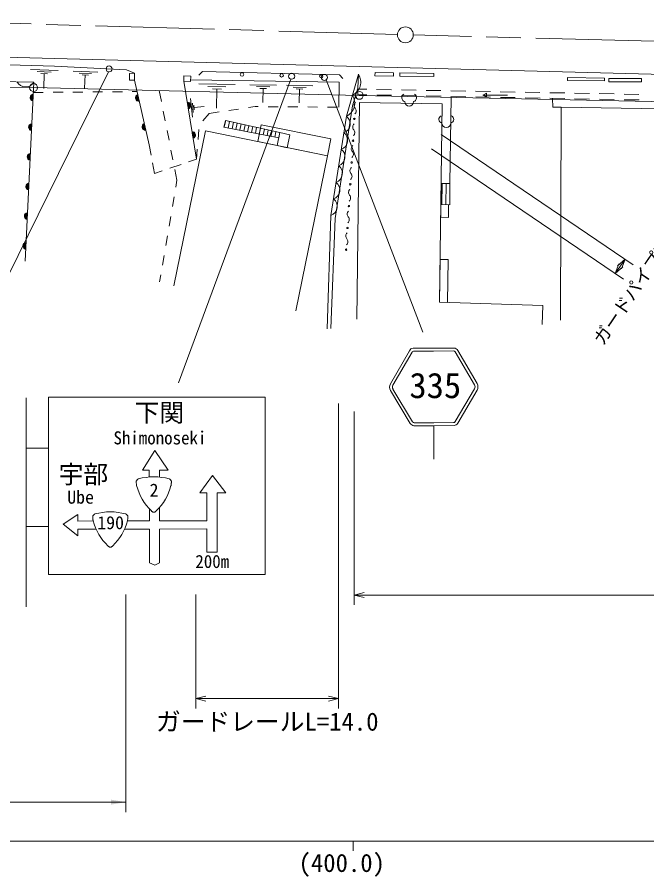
# Model space of a CAD drawing. Units: millimetres, scale not verified. Extents: x 40000 to 680000, y 20000 to 380000.
# Drawn here: x 434065 to 497657, y 201387 to 288184 of the extents above; entities that cross this region are included whole.
import ezdxf
from ezdxf.enums import TextEntityAlignment as Align

# ---------------------------------------------------------------- set-up
doc = ezdxf.new("R2010")
doc.units = ezdxf.units.MM
doc.header["$LTSCALE"] = 1000
doc.linetypes.add('CHAIN', pattern=[18.5, 12, -1.5, 3.5, -1.5])
for name, color, linetype, lineweight in [('M-BGD', 7, 'Continuous', 13), ('M-BMK', 2, 'CHAIN', 13), ('M-BMK-OTRS', 5, 'Continuous', 13), ('M-BMK-ROW', 30, 'Continuous', 13), ('M-BMK-SRVR', 3, 'Continuous', 13), ('M-STR-HTXT', 7, 'Continuous', 13), ('M-STR-STRC', 7, 'Continuous', 13), ('M-STR-STRD', 7, 'Continuous', 13), ('M-TTL-BAND', 7, 'Continuous', 13)]:
    doc.layers.add(name, color=color, linetype=linetype, lineweight=lineweight)
doc.styles.add('ＭＳ ゴシック', font='')
doc.styles.get('ＭＳ ゴシック').set_extended_font_data('MS Gothic')

# ---------------------------------------------------------------- blocks, each defined once
blk = doc.blocks.new('filled_arrow')
at = {"color": 0, "linetype": 'Continuous', "lineweight": -2}
blk.add_solid([(7.5, 1.25), (0, 0), (7.5, -1.25)], dxfattribs=at)

msp = doc.modelspace()

# ---------------------------------------------------------------- linework, layer by layer
at = {"layer": 'M-BGD'}
for p, q in [((435401, 282898), (438197, 282815)), ((436095, 282691), (437493, 282649)), ((436439, 282494), (437138, 282473)), ((436788, 282484), (436744, 280993)), ((439719, 282736), (442195, 282619)), ((440330, 282542), (441568, 282483)), ((440632, 282362), (441251, 282333)), ((440941, 282348), (440879, 281027)), ((452397, 282326), (452780, 282692)), ((452780, 282692), (466603, 282380)), ((466603, 282380), (466969, 281996)), ((423998, 281902), (435743, 281618)), ((435743, 281618), (434873, 263551)), ((445912, 281826), (447387, 275302)), ((452172, 273848), (450881, 281709)), ((466598, 281618), (451583, 281868)), ((452410, 281454), (456070, 281393)), ((457556, 281368), (460245, 281323)), ((461267, 281306), (463910, 281262)), ((466543, 279090), (466598, 281618)), ((435693, 280584), (436693, 280593)), ((437693, 280601), (438693, 280609)), ((439693, 280618), (440693, 280626)), ((441693, 280635), (442693, 280643)), ((443693, 280651), (444692, 280660)), ((445692, 280668), (446173, 280672)), ((448625, 279678), (448408, 280775)), ((453321, 281195), (455151, 281164)), ((453775, 280943), (454690, 280928)), ((454232, 280936), (454200, 278983)), ((458225, 281178), (459570, 281155)), ((458558, 280993), (459231, 280982)), ((458895, 280987), (458871, 279554)), ((461925, 281119), (463246, 281097)), ((462252, 280938), (462913, 280927)), ((462583, 280932), (462559, 279523)), ((468478, 280359), (468448, 280924)), ((468448, 280924), (469364, 280907)), ((468478, 280359), (469374, 280342)), ((470364, 280888), (471864, 280860)), ((472864, 280841), (474363, 280813)), ((475363, 280794), (476863, 280766)), ((477863, 280747), (479362, 280718)), ((480362, 280700), (481862, 280671)), ((481092, 280326), (481467, 280514)), ((481467, 280514), (481467, 280139)), ((482862, 280652), (484362, 280624)), ((485361, 280605), (486861, 280577)), ((487861, 280558), (489361, 280530)), ((490360, 280511), (491860, 280483)), ((492860, 280464), (494360, 280436)), ((495360, 280417), (496859, 280388)), ((451768, 278079), (451584, 279982)), ((451849, 278567), (451756, 279518)), ((470373, 280323), (471873, 280295)), ((472873, 280276), (474373, 280248)), ((475373, 280229), (476872, 280201)), ((477775, 271386), (477895, 280098)), ((477872, 280182), (479372, 280154)), ((480372, 280135), (481871, 280106)), ((483592, 280326), (481092, 280326)), ((481467, 280139), (481092, 280326)), ((482871, 280088), (484371, 280059)), ((485371, 280040), (486870, 280012)), ((487870, 279993), (489370, 279965)), ((490370, 279946), (491870, 279918)), ((492869, 279899), (494369, 279871)), ((495369, 279852), (496869, 279824)), ((449013, 277716), (448819, 278697)), ((451952, 278817), (451906, 279293)), ((451929, 279055), (452944, 279153)), ((453463, 278476), (454453, 278622)), ((455442, 278767), (456431, 278913)), ((457421, 279058), (458111, 279160)), ((458111, 279160), (458413, 279158)), ((459413, 279149), (460413, 279141)), ((461413, 279133), (462413, 279124)), ((463413, 279116), (464413, 279108)), ((465413, 279099), (466413, 279091)), ((452815, 277707), (453460, 278472)), ((449401, 275754), (449207, 276735)), ((452340, 275841), (452424, 276837)), ((447387, 275302), (447584, 274253)), ((449789, 273792), (449595, 274773)), ((452172, 273848), (452256, 274844)), ((447731, 273466), (447927, 272417)), ((451376, 273580), (452172, 273848)), ((447927, 272417), (448723, 272685)), ((449481, 272941), (450618, 273324)), ((450200, 271714), (449983, 272811)), ((450083, 271030), (450200, 271714)), ((449744, 269059), (449913, 270045)), ((449405, 267088), (449575, 268074)), ((465384, 256729), (465756, 268170)), ((465739, 256743), (466166, 267851)), ((449067, 265117), (449236, 266102)), ((448728, 263146), (448897, 264131)), ((448441, 261476), (448559, 262160))]:
    msp.add_line(p, q, dxfattribs=at)
for points in [[(421596, 283709), (437828, 283226), (445116, 282882), (445902, 282521)], [(465756, 268170), (467325, 278187), (468529, 282424)], [(466166, 267851), (467919, 279234), (468482, 281032), (468529, 282424)], [(468363, 257699), (468649, 279558), (476989, 279450), (476727, 259393)], [(489000, 279099), (488171, 279086), (488144, 279988)], [(488936, 257588), (489000, 279099), (507229, 278802), (507018, 260765)], [(462195, 258532), (465403, 274171), (453085, 276699), (449876, 261059)], [(476727, 259393), (487146, 259075), (487088, 257170)]]:
    msp.add_lwpolyline(points, dxfattribs=at)
for points in [[(445902, 282521), (445412, 282514), (445422, 281819), (445912, 281826)], [(450889, 282255), (451588, 282246), (451581, 281700), (450881, 281709)], [(465403, 274171), (458359, 275616), (458711, 277331), (465755, 275886)], [(460321, 275214), (461324, 275008), (461593, 276319), (460590, 276525)], [(476884, 271398), (476856, 269257), (477747, 269245), (477775, 271386)], [(476839, 267976), (476856, 269257), (477633, 269247), (477616, 267966)], [(476784, 263734), (476727, 259393), (477539, 259382), (477596, 263724)]]:
    msp.add_lwpolyline(points, close=True, dxfattribs=at)
for centre, radius in [((456775, 282402), 175), ((460774, 282311), 175), ((464773, 282221), 175), ((468263, 280112), 75), ((468124, 277912), 75), ((467985, 275711), 75), ((467846, 273511), 75), ((467707, 271311), 75), ((467568, 269111), 75), ((467429, 266910), 75), ((467289, 264710), 75)]:
    msp.add_circle(centre, radius, dxfattribs=at)
for centre, radius, start, end in [((467301, 281628), 1463, 295.30097, 32.97585), ((434915, 282092), 954, 207.03667, 330.19257), ((435722, 280073), 354, 96.04039, 258.44557), ((446372, 280039), 354, 111.53825, 273.94343), ((473306, 280050), 402, 116.08703, 255.33416), ((474003, 280050), 402, 284.66584, 63.91297), ((435722, 280073), 283, 98.26443, 256.22153), ((435722, 280073), 212, 102.01076, 252.47521), ((435722, 280073), 142, 109.72249, 244.76348), ((435722, 280073), 100, 120.04015, 234.44582), ((446372, 280039), 283, 113.76229, 271.71939), ((446372, 280039), 212, 117.50862, 267.97307), ((446372, 280039), 142, 125.22035, 260.26134), ((446372, 280039), 100, 135.53801, 249.94367), ((451230, 279250), 354, 288.12117, 90.52634), ((451230, 279250), 283, 290.3452, 88.3023), ((466699, 279509), 1463, 295.30097, 32.97585), ((468512, 279293), 425, 131.30026, 221.46579), ((473655, 279661), 450, 180, 0), ((451230, 279250), 212, 294.09153, 84.55598), ((451230, 279250), 142, 301.80326, 76.84425), ((451230, 279250), 100, 312.12092, 66.52659), ((467875, 278730), 425, 311.30026, 41.46579), ((466736, 277424), 964, 289.87038, 52.33443), ((477059, 277877), 402, 116.08703, 255.33416), ((477755, 277877), 402, 284.66584, 63.91297), ((435578, 277077), 354, 96.04039, 258.44557), ((435578, 277077), 283, 98.26443, 256.22153), ((435578, 277077), 212, 102.01076, 252.47521), ((435578, 277077), 142, 109.72249, 244.76348), ((435578, 277077), 100, 120.04015, 234.44582), ((447033, 277113), 354, 111.53825, 273.94343), ((447033, 277113), 283, 113.76229, 271.71939), ((447033, 277113), 212, 117.50862, 267.97307), ((447033, 277113), 142, 125.22035, 260.26134), ((447033, 277113), 100, 135.53801, 249.94367), ((468373, 277093), 425, 131.30026, 221.46579), ((477407, 277488), 450, 180, 0), ((451716, 276289), 354, 288.12117, 90.52634), ((451716, 276289), 283, 290.3452, 88.3023), ((451716, 276289), 212, 294.09153, 84.55598), ((451716, 276289), 142, 301.80326, 76.84425), ((451716, 276289), 100, 312.12092, 66.52659), ((466474, 275754), 964, 289.87038, 52.33443), ((467736, 276530), 425, 311.30026, 41.46579), ((468234, 274893), 425, 131.30026, 221.46579), ((435434, 274080), 354, 96.04039, 258.44557), ((435434, 274080), 283, 98.26443, 256.22153), ((435434, 274080), 212, 102.01076, 252.47521), ((466213, 274085), 964, 289.87038, 52.33443), ((467597, 274330), 425, 311.30026, 41.46579), ((435434, 274080), 142, 109.72249, 244.76348), ((435434, 274080), 100, 120.04015, 234.44582), ((465952, 272415), 964, 289.87038, 52.33443), ((468095, 272693), 425, 131.30026, 221.46579), ((467458, 272129), 425, 311.30026, 41.46579), ((435290, 271084), 354, 96.04039, 258.44557), ((435290, 271084), 283, 98.26443, 256.22153), ((435290, 271084), 212, 102.01076, 252.47521), ((435290, 271084), 142, 109.72249, 244.76348), ((435290, 271084), 100, 120.04015, 234.44582), ((465690, 270746), 964, 289.87038, 52.33443), ((467956, 270492), 425, 131.30026, 221.46579), ((467318, 269929), 425, 311.30026, 41.46579), ((465429, 269076), 964, 289.87038, 52.33443), ((435145, 268087), 354, 96.04039, 258.44557), ((435145, 268087), 283, 98.26443, 256.22153), ((435145, 268087), 212, 102.01076, 252.47521), ((435145, 268087), 142, 109.72249, 244.76348), ((467817, 268292), 425, 131.30026, 221.46579), ((435145, 268087), 100, 120.04015, 234.44582), ((467179, 267729), 425, 311.30026, 41.46579), ((467678, 266092), 425, 131.30026, 221.46579), ((467040, 265529), 425, 311.30026, 41.46579), ((435001, 265090), 354, 96.04039, 258.44557), ((435001, 265090), 283, 98.26443, 256.22153), ((435001, 265090), 212, 102.01076, 252.47521), ((435001, 265090), 142, 109.72249, 244.76348), ((435001, 265090), 100, 120.04015, 234.44582)]:
    msp.add_arc(centre, radius, start, end, dxfattribs=at)
at = {"layer": 'M-BMK'}
for p, q in [((472475, 286432), (412158, 288184)), ((572415, 283825), (474075, 286388))]:
    msp.add_line(p, q, dxfattribs=at)
at = {"layer": 'M-BMK-OTRS'}
msp.add_lwpolyline([(336618, 286589), (386817, 285237), (397714, 285034), (420208, 284460), (426587, 284300), (437829, 284019), (518618, 281884), (573103, 280303)], dxfattribs=at)
at = {"layer": 'M-BMK-ROW'}
msp.add_lwpolyline([(376538, 283312), (399983, 281174), (435717, 281079), (468620, 280292), (507955, 279470), (515201, 279441), (547787, 279293), (549601, 267252)], dxfattribs=at)
for centre in [(435717, 281079), (468620, 280292)]:
    msp.add_circle(centre, 400, dxfattribs=at)
at = {"layer": 'M-BMK-SRVR'}
msp.add_circle((473275, 286408), 800, dxfattribs=at)
at = {"layer": 'M-STR-HTXT'}
for p, q in [((476898, 276344), (496283, 263195)), ((475909, 274886), (495294, 261737)), ((494467, 262299), (495456, 263757)), ((494467, 262299), (494821, 263266)), ((495456, 263757), (494687, 263069)), ((495456, 263757), (495101, 262789)), ((494467, 262299), (495235, 262986)), ((466523, 249185), (466523, 218385)), ((468107, 248381), (468107, 228840)), ((468107, 229840), (469107, 230090)), ((445025, 229905), (445025, 207926)), ((452116, 229905), (452116, 218385)), ((468107, 229840), (547523, 229840)), ((468107, 229840), (469107, 229590)), ((452116, 219385), (453116, 219635)), ((466523, 219385), (465523, 219635)), ((452116, 219385), (466523, 219385)), ((452116, 219385), (453116, 219135)), ((466523, 219385), (465523, 219135)), ((445025, 208926), (387025, 208926))]:
    msp.add_line(p, q, dxfattribs=at)
at = {"layer": 'M-STR-STRC'}
for p, q in [((432103, 259980), (443280, 282668)), ((450374, 251274), (461696, 281933)), ((475030, 256365), (465275, 281864)), ((455124, 277751), (454984, 277068)), ((455515, 277663), (455377, 276992)), ((455905, 277576), (455770, 276916)), ((456296, 277488), (456163, 276840)), ((456686, 277401), (456555, 276763)), ((457076, 277313), (456948, 276687)), ((457467, 277225), (457341, 276611)), ((457857, 277138), (457733, 276535)), ((458247, 277050), (458126, 276458)), ((458638, 276963), (458519, 276382)), ((459028, 276875), (458911, 276306)), ((459418, 276787), (459304, 276230)), ((459809, 276700), (459697, 276154)), ((460199, 276612), (460089, 276077)), ((476975, 271397), (476947, 269256)), ((477375, 271392), (477347, 269251)), ((473684, 254510), (471753, 251168)), ((473944, 254360), (472013, 251017)), ((478301, 254378), (480260, 251052)), ((478560, 254530), (480518, 251204)), ((471762, 250479), (473742, 247172)), ((472019, 250634), (473999, 247327)), ((480257, 250668), (478304, 247344)), ((480515, 250516), (478563, 247192)), ((434979, 249750), (434979, 228636)), ((437235, 249825), (437235, 231904)), ((476155, 246937), (476155, 243551)), ((434979, 244676), (437235, 244676)), ((441743, 237314), (440179, 237313)), ((434979, 236770), (437235, 236770))]:
    msp.add_line(p, q, dxfattribs=at)
msp.add_lwpolyline([(460590, 276525), (460482, 276001), (454953, 277074), (455120, 277752)], close=True, dxfattribs=at)
for points in [[(478185, 254780), (476121, 254763), (474057, 254763)], [(478152, 254480), (476123, 254463), (474092, 254463)], [(437235, 249825), (459118, 249825), (459118, 231904), (437235, 231904)], [(478188, 246954), (476155, 246937), (474119, 246937)], [(478148, 247254), (476152, 247237), (474157, 247237)], [(448442, 241746), (448442, 242457), (449327, 242457), (447975, 244443), (446709, 242457), (447410, 242457), (447411, 241757)], [(444907, 236495), (447418, 236494), (447441, 233101), (447964, 232864), (448448, 233101), (448446, 236493), (453230, 236528), (453224, 234157), (454252, 234157), (454247, 240167), (455133, 240167), (453781, 241920), (452515, 240167), (453216, 240167), (453223, 237318), (448445, 237315), (448444, 238687)], [(440179, 237313), (440179, 237965), (438703, 236979), (440179, 235804), (440179, 236496), (442033, 236496)], [(447414, 238546), (447415, 237316), (445197, 237315)]]:
    msp.add_lwpolyline(points, dxfattribs=at)
for centre in [(443351, 282965), (461786, 282225), (465086, 282103)]:
    msp.add_circle(centre, 305, dxfattribs=at)
for centre, radius, start, end in [((474074, 254337), 427, 92.29572, 156.02366), ((474114, 254273), 191, 96.53703, 152.95737), ((478132, 254290), 191, 27.51575, 83.93609), ((478171, 254354), 427, 24.44946, 88.1774), ((472380, 250832), 711, 151.80974, 209.66878), ((472380, 250832), 412, 151.80974, 209.66878), ((479894, 250863), 412, 330.80435, 28.66338), ((479894, 250863), 711, 330.80435, 28.66338), ((474232, 247539), 612, 216.76349, 259.34701), ((474168, 247440), 203, 214.0004, 273.155), ((478135, 247457), 203, 267.31812, 326.47272), ((478069, 247555), 612, 281.12611, 323.70964), ((447865, 235859), 5915, 74.69511, 105.30489), ((451407, 242260), 5453, 194.63957, 226.12), ((444324, 242260), 5453, 313.88, 345.36043), ((443470, 232321), 5915, 74.69511, 105.30489), ((447011, 238721), 5453, 194.63957, 226.12), ((439929, 238721), 5453, 313.88, 345.36043)]:
    msp.add_arc(centre, radius, start, end, dxfattribs=at)
for points, knots in [([(446131, 240881), (446130, 240887), (446128, 240904), (446127, 240909), (446125, 240923), (446119, 240965), (446117, 240979), (446114, 240998), (446107, 241053), (446104, 241071), (446102, 241090), (446095, 241148), (446092, 241167), (446091, 241183), (446085, 241233), (446085, 241250), (446085, 241264), (446086, 241307), (446089, 241321), (446091, 241335), (446105, 241374), (446111, 241386), (446119, 241400), (446149, 241438), (446160, 241450), (446168, 241459), (446196, 241483), (446205, 241491), (446214, 241499), (446243, 241521), (446252, 241528), (446260, 241533), (446282, 241549), (446289, 241554), (446292, 241556), (446301, 241563), (446304, 241565)], [0, 0, 0, 0, 1, 1, 1, 2, 2, 2, 3, 3, 3, 4, 4, 4, 5, 5, 5, 6, 6, 6, 7, 7, 7, 8, 8, 8, 9, 9, 9, 10, 10, 10, 11, 11, 11, 12, 12, 12, 12]), ([(449600, 240881), (449601, 240887), (449603, 240904), (449604, 240909), (449606, 240923), (449612, 240965), (449614, 240979), (449617, 240998), (449624, 241053), (449627, 241071), (449629, 241090), (449636, 241148), (449638, 241167), (449640, 241183), (449646, 241233), (449646, 241250), (449646, 241264), (449645, 241307), (449642, 241321), (449640, 241335), (449626, 241374), (449620, 241386), (449612, 241400), (449582, 241438), (449571, 241450), (449563, 241459), (449535, 241483), (449526, 241491), (449517, 241499), (449488, 241521), (449479, 241528), (449471, 241533), (449449, 241549), (449442, 241554), (449439, 241556), (449430, 241563), (449427, 241565)], [0, 0, 0, 0, 1, 1, 1, 2, 2, 2, 3, 3, 3, 4, 4, 4, 5, 5, 5, 6, 6, 6, 7, 7, 7, 8, 8, 8, 9, 9, 9, 10, 10, 10, 11, 11, 11, 12, 12, 12, 12]), ([(441735, 237343), (441735, 237349), (441732, 237365), (441731, 237371), (441729, 237385), (441723, 237427), (441721, 237441), (441719, 237459), (441711, 237515), (441709, 237533), (441707, 237552), (441699, 237609), (441697, 237628), (441695, 237645), (441690, 237695), (441690, 237712), (441689, 237726), (441691, 237769), (441693, 237783), (441696, 237796), (441709, 237836), (441716, 237848), (441724, 237862), (441754, 237900), (441764, 237912), (441773, 237921), (441801, 237945), (441810, 237953), (441819, 237960), (441847, 237982), (441857, 237990), (441864, 237995), (441886, 238011), (441894, 238016), (441897, 238018), (441906, 238024), (441909, 238026)], [0, 0, 0, 0, 1, 1, 1, 2, 2, 2, 3, 3, 3, 4, 4, 4, 5, 5, 5, 6, 6, 6, 7, 7, 7, 8, 8, 8, 9, 9, 9, 10, 10, 10, 11, 11, 11, 12, 12, 12, 12]), ([(445205, 237343), (445206, 237349), (445208, 237365), (445209, 237371), (445211, 237385), (445217, 237427), (445219, 237441), (445221, 237459), (445229, 237515), (445231, 237533), (445234, 237552), (445241, 237609), (445243, 237628), (445245, 237645), (445250, 237695), (445251, 237712), (445251, 237726), (445250, 237769), (445247, 237783), (445244, 237796), (445231, 237836), (445224, 237848), (445217, 237862), (445186, 237900), (445176, 237912), (445168, 237921), (445140, 237945), (445130, 237953), (445121, 237960), (445093, 237982), (445083, 237990), (445076, 237995), (445054, 238011), (445046, 238016), (445043, 238018), (445034, 238024), (445031, 238026)], [0, 0, 0, 0, 1, 1, 1, 2, 2, 2, 3, 3, 3, 4, 4, 4, 5, 5, 5, 6, 6, 6, 7, 7, 7, 8, 8, 8, 9, 9, 9, 10, 10, 10, 11, 11, 11, 12, 12, 12, 12]), ([(447627, 238329), (447631, 238325), (447643, 238312), (447647, 238308), (447658, 238298), (447690, 238269), (447701, 238261), (447716, 238251), (447761, 238221), (447778, 238214), (447795, 238207), (447847, 238193), (447865, 238193), (447883, 238193), (447936, 238207), (447953, 238214), (447970, 238221), (448015, 238251), (448029, 238261), (448041, 238269), (448073, 238298), (448083, 238308), (448088, 238312), (448100, 238325), (448104, 238329)], [0, 0, 0, 0, 1, 1, 1, 2, 2, 2, 3, 3, 3, 4, 4, 4, 5, 5, 5, 6, 6, 6, 7, 7, 7, 8, 8, 8, 8]), ([(443232, 234791), (443235, 234786), (443248, 234774), (443252, 234770), (443263, 234760), (443294, 234731), (443306, 234723), (443321, 234712), (443366, 234683), (443382, 234676), (443399, 234669), (443452, 234655), (443470, 234655), (443488, 234655), (443541, 234669), (443558, 234676), (443574, 234683), (443620, 234712), (443634, 234723), (443646, 234731), (443678, 234760), (443688, 234770), (443692, 234774), (443705, 234786), (443709, 234791)], [0, 0, 0, 0, 1, 1, 1, 2, 2, 2, 3, 3, 3, 4, 4, 4, 5, 5, 5, 6, 6, 6, 7, 7, 7, 8, 8, 8, 8])]:
    msp.add_open_spline(points, degree=3, knots=knots, dxfattribs=at)
at = {"layer": 'M-STR-STRD'}
for points in [[(470203, 282266), (472075, 282243), (472079, 282580), (470208, 282603)], [(472719, 282242), (476131, 282179), (476137, 282498), (472724, 282561)], [(489640, 281801), (493392, 281752), (493396, 282037), (489643, 282086)], [(493834, 281666), (497114, 281666), (497114, 282006), (493834, 282006)]]:
    msp.add_lwpolyline(points, close=True, dxfattribs=at)
at = {"layer": 'M-TTL-BAND'}
for p, q in [((40000, 205000), (579000, 205000)), ((468000, 205000), (468000, 204000))]:
    msp.add_line(p, q, dxfattribs=at)

# ---------------------------------------------------------------- block references
at = {"layer": 'M-STR-HTXT', "xscale": 200, "yscale": 200, "rotation": 180}
msp.add_blockref('filled_arrow', (445025, 208926), dxfattribs=at)

# ---------------------------------------------------------------- texts
at = {"layer": 'M-STR-HTXT', "style": 'ＭＳ ゴシック'}
msp.add_text('ガードパイプL=2.0', height=1320, rotation=55.852, dxfattribs=at).set_placement((497858, 261063), align=Align.BOTTOM_CENTER)
msp.add_text('ガードレールL=14.0', height=1833, dxfattribs=at).set_placement((459320, 215591), align=Align.BOTTOM_CENTER)
at = {"layer": 'M-STR-STRC', "style": 'ＭＳ ゴシック'}
for s, height, p in [('335', 2566, (473674, 248952)), ('2', 1320, (447441, 239374)), ('190', 1320, (442155, 236088))]:
    msp.add_text(s, height=height, dxfattribs=at).set_placement(p, align=Align.BOTTOM_LEFT)
msp.add_text('下関', height=1833, dxfattribs=at).set_placement((448428, 246785), align=Align.BOTTOM_CENTER)
at = {"layer": 'M-STR-STRC', "style": 'ＭＳ ゴシック', "width": 0.95}
for s, p in [('Shimonoseki', (448483, 244653)), ('200m', (453766, 232173))]:
    msp.add_text(s, height=1320, dxfattribs=at).set_placement(p, align=Align.BOTTOM_CENTER)
at = {"layer": 'M-STR-STRC', "style": 'ＭＳ ゴシック'}
for s, height, p in [('宇部', 1833, (443258, 242034)), ('Ube', 1320, (441815, 239723))]:
    msp.add_text(s, height=height, dxfattribs=at).set_placement(p, align=Align.MIDDLE_RIGHT)
at = {"layer": 'M-TTL-BAND', "style": 'ＭＳ ゴシック'}
msp.add_text('(400.0)', height=1833, dxfattribs=at).set_placement((466849, 201326), align=Align.BOTTOM_CENTER)

doc.saveas('drawing.dxf')
